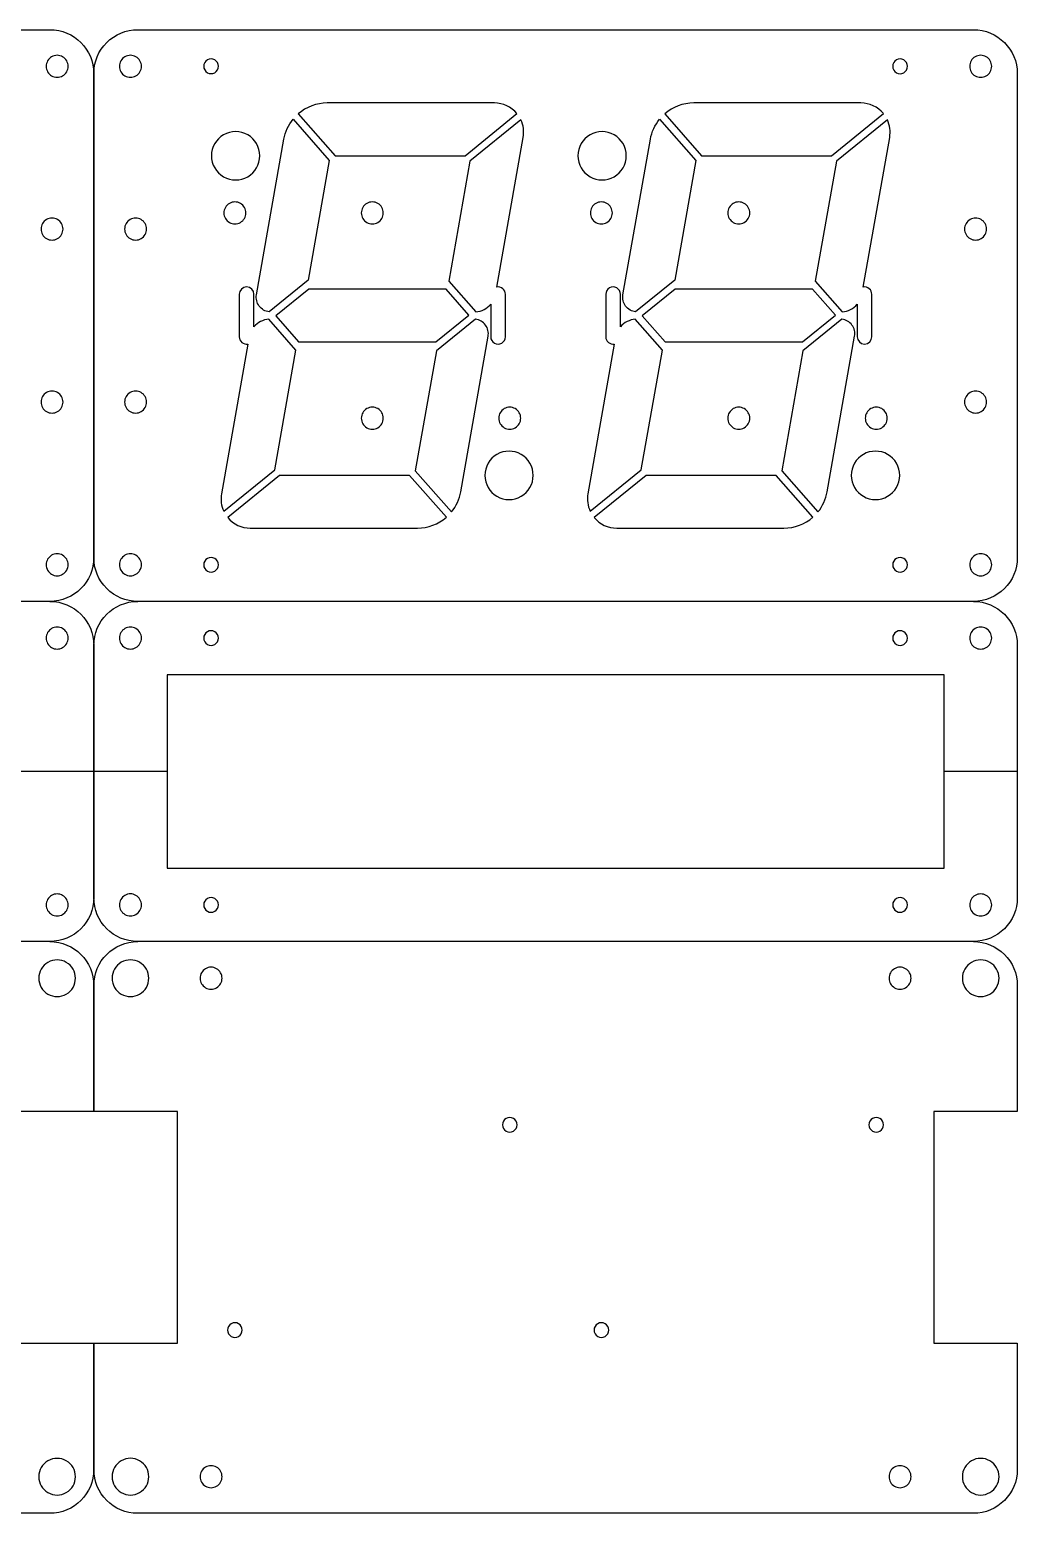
# Model space of a CAD drawing. Extents: x 0 to 528, y 0 to 405.
# Drawn here: x 167.4 to 302.1, y 0.1 to 202.5 of the extents above; entities that cross this region are included whole.
import ezdxf

# ---------------------------------------------------------------- set-up
doc = ezdxf.new("R2010")
doc.units = 0
doc.layers.add('Capa_1', color=7, linetype='CONTINUOUS')

msp = doc.modelspace()

# ---------------------------------------------------------------- linework, layer by layer
at = {"layer": 'Capa_1', "color": 7}
for points in [[(56.100759, 202.532149), (170.100564, 202.532149)], [(182.100394, 202.532149), (296.100199, 202.532149)], [(176.100403, 130.532273), (176.100403, 196.53215)], [(176.100536, 196.53215), (176.100536, 130.532273)], [(302.100171, 196.53215), (302.100171, 130.532273)], [(230.746776, 192.53216), (207.948428, 192.53216)], [(280.746693, 192.53216), (257.948339, 192.53216)], [(203.297133, 190.322337), (208.234833, 184.701195), (205.353105, 168.358097), (200.027608, 164.03222)], [(203.993811, 191.044463), (209.011601, 185.332172), (226.749406, 185.332172), (233.828365, 191.082405)], [(253.297044, 190.322337), (258.234745, 184.701195), (255.353017, 168.358097), (250.02752, 164.03222)], [(253.993723, 191.044463), (259.011513, 185.332172), (276.749315, 185.332172), (283.828263, 191.082405)], [(234.367582, 190.232062), (227.409852, 184.580307), (224.528124, 168.237209), (228.221881, 164.03222)], [(284.367483, 190.232062), (277.409764, 184.580307), (274.528036, 168.237209), (278.221792, 164.03222)], [(198.299832, 166.364835), (202.039591, 187.574062)], [(231.085572, 167.418537), (234.686, 187.83756)], [(248.299743, 166.364835), (252.039503, 187.574062)], [(281.085492, 167.418537), (284.685909, 187.83756)], [(195.95037, 166.432198), (195.95037, 160.632224)], [(197.950365, 161.991439), (197.950365, 166.432198)], [(232.250306, 160.632224), (232.250306, 166.432198)], [(245.950279, 166.432198), (245.950279, 160.632224)], [(247.950277, 161.991439), (247.950277, 166.432198)], [(282.250212, 160.632224), (282.250212, 166.432198)], [(230.250308, 165.072957), (230.250308, 160.632224)], [(280.25023, 165.072957), (280.25023, 160.632224)], [(193.833091, 136.832334), (200.790821, 142.484115), (203.672549, 158.827187), (199.978792, 163.032203)], [(228.173068, 163.032203), (222.847568, 158.706299), (219.96584, 142.363201), (224.903541, 136.742085)], [(243.833002, 136.832334), (250.790733, 142.484115), (253.672461, 158.827187), (249.978704, 163.032203)], [(278.172977, 163.032203), (272.847479, 158.706299), (269.965751, 142.363201), (274.903452, 136.742085)], [(226.161082, 139.49036), (229.900841, 160.699587)], [(276.160993, 139.49036), (279.900743, 160.699587)], [(197.115101, 159.645886), (193.514676, 139.226836)], [(247.115013, 159.645886), (243.514585, 139.226836)], [(224.206862, 136.019959), (219.189072, 141.73225), (201.45127, 141.73225), (194.372308, 135.982018)], [(274.206774, 136.019959), (269.188984, 141.73225), (251.451182, 141.73225), (244.37222, 135.982018)], [(197.453899, 134.532263), (220.252245, 134.532263)], [(247.453808, 134.532263), (270.252157, 134.532263)], [(170.100564, 124.532274), (56.100759, 124.532274)], [(296.100199, 124.532274), (182.100394, 124.532274)]]:
    msp.add_lwpolyline(points, dxfattribs=at)
for points in [[(172.600555, 197.532141)], [(182.600392, 197.532141)], [(193.100374, 197.532141)], [(287.100201, 197.532141)], [(298.600189, 197.532141)], [(203.993811, 191.044463)], [(253.993723, 191.044463)], [(198.750363, 185.332172)], [(248.750275, 185.332172)], [(196.850367, 177.53219)], [(215.600334, 177.53219)], [(246.850279, 177.53219)], [(265.600245, 177.53219)], [(171.900548, 175.332184)], [(183.300391, 175.332184)], [(297.900182, 175.332184)], [(204.032906, 159.932218), (222.770706, 159.932218), (227.276973, 163.592642), (224.16777, 167.132205), (205.429967, 167.132205), (200.9237, 163.471754)], [(254.032815, 159.932218), (272.770618, 159.932218), (277.276885, 163.592642), (274.167682, 167.132205), (255.429878, 167.132205), (250.923612, 163.471754)], [(230.250308, 165.072957)], [(280.25023, 165.072957)], [(197.950365, 161.991439)], [(247.950277, 161.991439)], [(171.900548, 151.732239)], [(183.300391, 151.732239)], [(297.900182, 151.732239)], [(215.600334, 149.532232)], [(234.350302, 149.532232)], [(265.600245, 149.532232)], [(284.350206, 149.532232)], [(236.050298, 141.73225)], [(286.050204, 141.73225)], [(226.161082, 139.49036)], [(276.160993, 139.49036)], [(224.206862, 136.019959)], [(274.206774, 136.019959)], [(172.600555, 129.532255)], [(182.600392, 129.532255)], [(193.100374, 129.532255)], [(287.100201, 129.532255)], [(298.600189, 129.532255)]]:
    msp.add_lwpolyline(points, close=True, dxfattribs=at)
at = {"layer": 'Capa_1', "color": 1}
for points in [[(172.60059, 119.532638)], [(182.600282, 119.532638)], [(193.100277, 119.532638)], [(287.100221, 119.532638)], [(298.600225, 119.532638)], [(172.60059, 83.132647)], [(182.600282, 83.132647)], [(193.100277, 83.132647)], [(287.100221, 83.132647)], [(298.600225, 83.132647)]]:
    msp.add_lwpolyline(points, close=True, dxfattribs=at)
for points in [[(176.100579, 118.532649), (176.100579, 101.332647), (166.100604, 101.332647), (166.100604, 114.532651), (60.100647, 114.532651), (60.100647, 101.332647), (50.100651, 101.332647), (50.100651, 118.532649)], [(302.100213, 118.532649), (302.100213, 101.332647), (292.100238, 101.332647), (292.100238, 114.532651), (186.100281, 114.532651), (186.100281, 101.332647), (176.100286, 101.332647), (176.100286, 118.532649)], [(176.100286, 84.132666), (176.100286, 101.332667)], [(176.100579, 101.332667), (176.100579, 84.132666)], [(186.100281, 101.332667), (186.100281, 88.132664), (292.100238, 88.132664), (292.100238, 101.332667)], [(302.100213, 101.332667), (302.100213, 84.132666)], [(170.100592, 78.132659), (56.100649, 78.132659)], [(296.100226, 78.132659), (182.100283, 78.132659)]]:
    msp.add_lwpolyline(points, dxfattribs=at)
at = {"layer": 'Capa_1', "color": 5}
for points in [[(173.601118, 73.132206)], [(183.600953, 73.132206)], [(193.600942, 73.132206)], [(287.600774, 73.132206)], [(299.600753, 73.132206)], [(233.850869, 53.132255)], [(283.850781, 53.132255)], [(196.350937, 25.132297)], [(246.350846, 25.132297)], [(173.601118, 5.13232)], [(183.600953, 5.13232)], [(193.600942, 5.13232)], [(287.600774, 5.13232)], [(299.600753, 5.13232)]]:
    msp.add_lwpolyline(points, close=True, dxfattribs=at)
for points in [[(176.101114, 72.132215), (176.101114, 54.932238), (164.701133, 54.932238), (164.701133, 23.332313), (176.101114, 23.332313), (176.101114, 6.132337)], [(176.100981, 6.132337), (176.100981, 23.332313), (187.500957, 23.332313), (187.500957, 54.932238), (176.100981, 54.932238), (176.100981, 72.132215)], [(302.100749, 72.132215), (302.100749, 54.932238), (290.700767, 54.932238), (290.700767, 23.332313), (302.100749, 23.332313), (302.100749, 6.132337)], [(170.101123, 0.132339), (56.101319, 0.132339)], [(296.100758, 0.132339), (182.100953, 0.132339)]]:
    msp.add_lwpolyline(points, dxfattribs=at)
at = {"layer": 'Capa_1', "color": 7}
for points in [[(170.100564, 202.532149), (173.414263, 202.532139), (176.100541, 199.84585), (176.100536, 196.53215)], [(177.857757, 200.77479), (178.982974, 201.900008), (180.509096, 202.532149), (182.100394, 202.532149)], [(296.100199, 202.532149), (299.413898, 202.532139), (302.100176, 199.84585), (302.100171, 196.53215)], [(176.100403, 196.53215), (176.100401, 198.123448), (176.73254, 199.649571), (177.857757, 200.77479)], [(170.350555, 198.831179), (169.886454, 198.56323), (169.600555, 198.068039), (169.600555, 197.532141)], [(171.850555, 198.831179), (171.386453, 199.099128), (170.814657, 199.099128), (170.350555, 198.831179)], [(172.600555, 197.532141), (172.600555, 198.068039), (172.314656, 198.56323), (171.850555, 198.831179)], [(180.350081, 198.832086), (179.885821, 198.563895), (179.600008, 198.068298), (179.600398, 197.532141)], [(181.850709, 198.832086), (181.386448, 199.100277), (180.814342, 199.100277), (180.350081, 198.832086)], [(182.600392, 197.532141), (182.600782, 198.068298), (182.31497, 198.563895), (181.850709, 198.832086)], [(191.600013, 198.399215), (191.290428, 198.220302), (191.099928, 197.889706), (191.100378, 197.532141)], [(192.600739, 198.399215), (192.291154, 198.578128), (191.909599, 198.578128), (191.600013, 198.399215)], [(193.100374, 197.532141), (193.100824, 197.889706), (192.910324, 198.220302), (192.600739, 198.399215)], [(285.5991, 198.401372), (285.289135, 198.221883), (285.09884, 197.89032), (285.100219, 197.532141)], [(286.60132, 198.401372), (286.291355, 198.580861), (285.909065, 198.580861), (285.5991, 198.401372)], [(287.100201, 197.532141), (287.10158, 197.89032), (286.911285, 198.221883), (286.60132, 198.401372)], [(296.35019, 198.831179), (295.886088, 198.56323), (295.60019, 198.068039), (295.60019, 197.532141)], [(297.850189, 198.831179), (297.386088, 199.099128), (296.814291, 199.099128), (296.35019, 198.831179)], [(298.600189, 197.532141), (298.600189, 198.068039), (298.314291, 198.56323), (297.850189, 198.831179)], [(169.600555, 197.532141), (169.600555, 196.996243), (169.886454, 196.501052), (170.350555, 196.233103)], [(171.850555, 196.233103), (172.314656, 196.501052), (172.600555, 196.996243), (172.600555, 197.532141)], [(179.600398, 197.532141), (179.600008, 196.995984), (179.885821, 196.500387), (180.350081, 196.232196)], [(181.850709, 196.232196), (182.31497, 196.500387), (182.600782, 196.995984), (182.600392, 197.532141)], [(191.100378, 197.532141), (191.099928, 197.174576), (191.290428, 196.84398), (191.600013, 196.665067)], [(191.600013, 196.665067), (191.909599, 196.486155), (192.291154, 196.486155), (192.600739, 196.665067)], [(192.600739, 196.665067), (192.910324, 196.84398), (193.100824, 197.174576), (193.100374, 197.532141)], [(285.100219, 197.532141), (285.09884, 197.173962), (285.289135, 196.842399), (285.5991, 196.66291)], [(285.5991, 196.66291), (285.909065, 196.483421), (286.291355, 196.483421), (286.60132, 196.66291)], [(286.60132, 196.66291), (286.911285, 196.842399), (287.10158, 197.173962), (287.100201, 197.532141)], [(295.60019, 197.532141), (295.60019, 196.996243), (295.886088, 196.501052), (296.35019, 196.233103)], [(297.850189, 196.233103), (298.314291, 196.501052), (298.600189, 196.996243), (298.600189, 197.532141)], [(170.350555, 196.233103), (170.814657, 195.965154), (171.386453, 195.965154), (171.850555, 196.233103)], [(180.350081, 196.232196), (180.814342, 195.964005), (181.386448, 195.964005), (181.850709, 196.232196)], [(296.35019, 196.233103), (296.814291, 195.965154), (297.386088, 195.965154), (297.850189, 196.233103)], [(207.948428, 192.53216), (206.493444, 192.532157), (205.088032, 192.003452), (203.993811, 191.044463)], [(233.828365, 191.082405), (233.068464, 192.000636), (231.938665, 192.532158), (230.746776, 192.53216)], [(257.948339, 192.53216), (256.493356, 192.532157), (255.087943, 192.003452), (253.993723, 191.044463)], [(283.828263, 191.082405), (283.068366, 192.000631), (281.938575, 192.532152), (280.746693, 192.53216)], [(202.039591, 187.574062), (202.217397, 188.582451), (202.650312, 189.528558), (203.297133, 190.322337)], [(252.039503, 187.574062), (252.217309, 188.582451), (252.650224, 189.528558), (253.297044, 190.322337)], [(197.100748, 188.191152), (196.079532, 188.780933), (194.821207, 188.780933), (193.799991, 188.191152)], [(234.686, 187.83756), (234.829161, 188.649469), (234.717949, 189.485782), (234.367582, 190.232062)], [(247.10066, 188.191152), (246.079444, 188.780933), (244.821118, 188.780933), (243.799903, 188.191152)], [(284.685909, 187.83756), (284.829067, 188.64947), (284.717853, 189.485782), (284.367483, 190.232062)], [(193.799991, 188.191152), (192.778775, 187.601371), (192.149903, 186.511461), (192.150376, 185.332172)], [(198.750363, 185.332172), (198.750836, 186.511461), (198.121964, 187.601371), (197.100748, 188.191152)], [(243.799903, 188.191152), (242.778687, 187.601371), (242.149815, 186.511461), (242.150287, 185.332172)], [(248.750275, 185.332172), (248.750747, 186.511461), (248.121875, 187.601371), (247.10066, 188.191152)], [(192.150376, 185.332172), (192.149903, 184.152883), (192.778775, 183.062973), (193.799991, 182.473192)], [(197.100748, 182.473192), (198.121964, 183.062973), (198.750836, 184.152883), (198.750363, 185.332172)], [(242.150287, 185.332172), (242.149815, 184.152883), (242.778687, 183.062973), (243.799903, 182.473192)], [(247.10066, 182.473192), (248.121875, 183.062973), (248.750747, 184.152883), (248.750275, 185.332172)], [(193.799991, 182.473192), (194.821207, 181.883412), (196.079532, 181.883412), (197.100748, 182.473192)], [(243.799903, 182.473192), (244.821118, 181.883412), (246.079444, 181.883412), (247.10066, 182.473192)], [(194.600115, 178.831968), (194.135883, 178.563822), (193.850055, 178.0683), (193.850373, 177.53219)], [(196.100626, 178.831968), (195.636395, 179.100115), (195.064346, 179.100115), (194.600115, 178.831968)], [(196.850367, 177.53219), (196.850686, 178.0683), (196.564858, 178.563822), (196.100626, 178.831968)], [(213.350023, 178.832135), (212.885762, 178.563944), (212.59995, 178.068347), (212.60034, 177.53219)], [(214.85065, 178.832135), (214.386389, 179.100327), (213.814284, 179.100327), (213.350023, 178.832135)], [(215.600334, 177.53219), (215.600724, 178.068347), (215.314911, 178.563944), (214.85065, 178.832135)], [(244.600026, 178.831968), (244.135795, 178.563822), (243.849967, 178.0683), (243.850285, 177.53219)], [(246.100538, 178.831968), (245.636306, 179.100115), (245.064258, 179.100115), (244.600026, 178.831968)], [(246.850279, 177.53219), (246.850597, 178.0683), (246.564769, 178.563822), (246.100538, 178.831968)], [(263.349935, 178.832135), (262.885674, 178.563944), (262.599861, 178.068347), (262.600251, 177.53219)], [(264.850562, 178.832135), (264.386301, 179.100327), (263.814195, 179.100327), (263.349935, 178.832135)], [(265.600245, 177.53219), (265.600635, 178.068347), (265.314823, 178.563944), (264.850562, 178.832135)], [(169.650548, 176.631221), (169.186447, 176.363272), (168.900548, 175.868082), (168.900548, 175.332184)], [(171.150548, 176.631221), (170.686446, 176.899171), (170.11465, 176.899171), (169.650548, 176.631221)], [(171.900548, 175.332184), (171.900548, 175.868082), (171.614649, 176.363272), (171.150548, 176.631221)], [(181.05008, 176.632129), (180.58582, 176.363938), (180.300007, 175.868341), (180.300397, 175.332184)], [(182.550708, 176.632129), (182.086447, 176.90032), (181.514341, 176.90032), (181.05008, 176.632129)], [(183.300391, 175.332184), (183.300781, 175.868341), (183.014969, 176.363938), (182.550708, 176.632129)], [(193.850373, 177.53219), (193.850055, 176.996081), (194.135883, 176.500559), (194.600115, 176.232412)], [(194.600115, 176.232412), (195.064346, 175.964265), (195.636395, 175.964265), (196.100626, 176.232412)], [(196.100626, 176.232412), (196.564858, 176.500559), (196.850686, 176.996081), (196.850367, 177.53219)], [(212.60034, 177.53219), (212.59995, 176.996033), (212.885762, 176.500436), (213.350023, 176.232245)], [(213.350023, 176.232245), (213.814284, 175.964054), (214.386389, 175.964054), (214.85065, 176.232245)], [(214.85065, 176.232245), (215.314911, 176.500436), (215.600724, 176.996033), (215.600334, 177.53219)], [(243.850285, 177.53219), (243.849967, 176.996081), (244.135795, 176.500559), (244.600026, 176.232412)], [(244.600026, 176.232412), (245.064258, 175.964265), (245.636306, 175.964265), (246.100538, 176.232412)], [(246.100538, 176.232412), (246.564769, 176.500559), (246.850597, 176.996081), (246.850279, 177.53219)], [(262.600251, 177.53219), (262.599861, 176.996033), (262.885674, 176.500436), (263.349935, 176.232245)], [(263.349935, 176.232245), (263.814195, 175.964054), (264.386301, 175.964054), (264.850562, 176.232245)], [(264.850562, 176.232245), (265.314823, 176.500436), (265.600635, 176.996033), (265.600245, 177.53219)], [(295.650183, 176.631221), (295.186081, 176.363272), (294.900183, 175.868082), (294.900183, 175.332184)], [(297.150183, 176.631221), (296.686081, 176.899171), (296.114284, 176.899171), (295.650183, 176.631221)], [(297.900182, 175.332184), (297.900182, 175.868082), (297.614284, 176.363272), (297.150183, 176.631221)], [(168.900548, 175.332184), (168.900548, 174.796285), (169.186447, 174.301095), (169.650548, 174.033146)], [(171.150548, 174.033146), (171.61465, 174.301095), (171.900548, 174.796285), (171.900548, 175.332184)], [(180.300397, 175.332184), (180.300007, 174.796026), (180.58582, 174.30043), (181.05008, 174.032239)], [(182.550708, 174.032239), (183.014969, 174.30043), (183.300781, 174.796026), (183.300391, 175.332184)], [(294.900183, 175.332184), (294.900183, 174.796285), (295.186081, 174.301095), (295.650183, 174.033146)], [(297.150183, 174.033146), (297.614284, 174.301095), (297.900182, 174.796285), (297.900182, 175.332184)], [(169.650548, 174.033146), (170.11465, 173.765197), (170.686446, 173.765197), (171.150548, 174.033146)], [(181.05008, 174.032239), (181.514341, 173.764047), (182.086447, 173.764047), (182.550708, 174.032239)], [(295.650183, 174.033146), (296.114284, 173.765197), (296.686081, 173.765197), (297.150183, 174.033146)], [(196.950368, 167.430937), (196.398576, 167.430937), (195.951065, 166.98399), (195.95037, 166.432198)], [(197.950365, 166.432198), (197.94967, 166.98399), (197.50216, 167.430937), (196.950368, 167.430937)], [(198.662304, 164.827127), (198.335575, 165.268234), (198.204511, 165.824242), (198.299832, 166.364835)], [(231.896552, 167.195329), (231.672183, 167.385333), (231.375567, 167.466971), (231.085572, 167.418537)], [(232.250306, 166.432198), (232.250306, 166.72621), (232.120921, 167.005325), (231.896552, 167.195329)], [(246.450279, 167.298223), (246.140878, 167.11959), (245.950279, 166.789463), (245.950279, 166.432198)], [(247.450277, 167.298223), (247.140877, 167.476855), (246.759679, 167.476855), (246.450279, 167.298223)], [(247.950277, 166.432198), (247.950277, 166.789463), (247.759678, 167.11959), (247.450277, 167.298223)], [(248.662215, 164.827127), (248.335486, 165.268234), (248.204423, 165.824242), (248.299743, 166.364835)], [(281.896462, 167.195323), (281.672096, 167.385326), (281.375485, 167.466967), (281.085492, 167.418537)], [(282.250212, 166.432198), (282.250212, 166.726207), (282.120828, 167.005319), (281.896462, 167.195323)], [(200.027608, 164.03222), (199.482703, 164.098596), (198.989033, 164.386021), (198.662304, 164.827127)], [(228.221881, 164.03222), (229.008632, 164.09869), (229.737463, 164.472635), (230.250308, 165.072957)], [(250.02752, 164.03222), (249.482615, 164.098596), (248.988944, 164.386021), (248.662215, 164.827127)], [(278.221792, 164.03222), (279.008548, 164.098687), (279.737383, 164.472632), (280.25023, 165.072957)], [(199.978792, 163.032203), (199.192037, 162.965726), (198.463206, 162.591771), (197.950365, 161.991439)], [(229.53837, 162.237295), (229.211642, 162.678401), (228.717972, 162.965826), (228.173068, 163.032203)], [(229.900841, 160.699587), (229.996162, 161.24018), (229.865099, 161.796188), (229.53837, 162.237295)], [(249.978704, 163.032203), (249.191949, 162.965726), (248.463117, 162.591771), (247.950277, 161.991439)], [(279.538274, 162.237292), (279.211547, 162.678398), (278.717879, 162.965824), (278.172977, 163.032203)], [(279.900743, 160.699587), (279.996063, 161.240179), (279.865001, 161.796186), (279.538274, 162.237292)], [(195.95037, 160.632224), (195.95037, 160.338213), (196.079755, 160.059099), (196.304123, 159.869095)], [(230.250308, 160.632224), (230.250308, 160.274959), (230.440907, 159.944833), (230.750307, 159.7662)], [(231.750306, 159.7662), (232.059707, 159.944833), (232.250306, 160.274959), (232.250306, 160.632224)], [(245.950279, 160.632224), (245.950279, 160.338212), (246.079664, 160.059098), (246.304033, 159.869094)], [(280.25023, 160.632224), (280.25235, 160.081447), (280.69944, 159.636075), (281.250221, 159.636075)], [(281.250221, 159.636075), (281.801002, 159.636075), (282.248092, 160.081447), (282.250212, 160.632224)], [(196.304123, 159.869095), (196.528492, 159.679091), (196.825106, 159.597453), (197.115101, 159.645886)], [(230.750307, 159.7662), (231.059708, 159.587567), (231.440905, 159.587567), (231.750306, 159.7662)], [(246.304033, 159.869094), (246.528402, 159.67909), (246.825018, 159.597452), (247.115013, 159.645886)], [(169.650548, 153.031277), (169.186447, 152.763328), (168.900548, 152.268137), (168.900548, 151.732239)], [(171.150548, 153.031277), (170.686446, 153.299226), (170.11465, 153.299226), (169.650548, 153.031277)], [(171.900548, 151.732239), (171.900548, 152.268137), (171.614649, 152.763328), (171.150548, 153.031277)], [(181.05008, 153.032184), (180.58582, 152.763993), (180.300007, 152.268396), (180.300397, 151.732239)], [(182.550708, 153.032184), (182.086447, 153.300375), (181.514341, 153.300375), (181.05008, 153.032184)], [(183.300391, 151.732239), (183.300781, 152.268396), (183.014969, 152.763993), (182.550708, 153.032184)], [(295.650183, 153.031277), (295.186081, 152.763328), (294.900183, 152.268137), (294.900183, 151.732239)], [(297.150183, 153.031277), (296.686081, 153.299226), (296.114284, 153.299226), (295.650183, 153.031277)], [(297.900182, 151.732239), (297.900182, 152.268137), (297.614284, 152.763328), (297.150183, 153.031277)], [(168.900548, 151.732239), (168.900548, 151.196341), (169.186447, 150.70115), (169.650548, 150.433201)], [(169.650548, 150.433201), (170.11465, 150.165252), (170.686446, 150.165252), (171.150548, 150.433201)], [(171.150548, 150.433201), (171.61465, 150.70115), (171.900548, 151.196341), (171.900548, 151.732239)], [(180.300397, 151.732239), (180.300007, 151.196082), (180.58582, 150.700485), (181.05008, 150.432294)], [(181.05008, 150.432294), (181.514341, 150.164103), (182.086447, 150.164103), (182.550708, 150.432294)], [(182.550708, 150.432294), (183.014969, 150.700485), (183.300781, 151.196082), (183.300391, 151.732239)], [(213.350023, 150.832178), (212.885762, 150.563986), (212.59995, 150.06839), (212.60034, 149.532232)], [(214.85065, 150.832178), (214.386389, 151.100369), (213.814284, 151.100369), (213.350023, 150.832178)], [(215.600334, 149.532232), (215.600724, 150.06839), (215.314911, 150.563986), (214.85065, 150.832178)], [(232.100305, 150.831269), (231.636204, 150.56332), (231.350306, 150.06813), (231.350306, 149.532232)], [(233.600303, 150.831269), (233.136202, 151.099218), (232.564406, 151.099218), (232.100305, 150.831269)], [(234.350302, 149.532232), (234.350302, 150.06813), (234.064404, 150.56332), (233.600303, 150.831269)], [(263.349935, 150.832178), (262.885674, 150.563986), (262.599861, 150.06839), (262.600251, 149.532232)], [(264.850562, 150.832178), (264.386301, 151.100369), (263.814195, 151.100369), (263.349935, 150.832178)], [(265.600245, 149.532232), (265.600635, 150.06839), (265.314823, 150.563986), (264.850562, 150.832178)], [(282.100207, 150.83127), (281.636105, 150.563321), (281.350207, 150.068131), (281.350207, 149.532232)], [(283.600206, 150.83127), (283.136105, 151.099219), (282.564308, 151.099219), (282.100207, 150.83127)], [(284.350206, 149.532232), (284.350206, 150.068131), (284.064308, 150.563321), (283.600206, 150.83127)], [(294.900183, 151.732239), (294.900183, 151.196341), (295.186081, 150.70115), (295.650183, 150.433201)], [(295.650183, 150.433201), (296.114284, 150.165252), (296.686081, 150.165252), (297.150183, 150.433201)], [(297.150183, 150.433201), (297.614284, 150.70115), (297.900182, 151.196341), (297.900182, 151.732239)], [(212.60034, 149.532232), (212.59995, 148.996075), (212.885762, 148.500479), (213.350023, 148.232287)], [(213.350023, 148.232287), (213.814284, 147.964096), (214.386389, 147.964096), (214.85065, 148.232287)], [(214.85065, 148.232287), (215.314911, 148.500479), (215.600724, 148.996075), (215.600334, 149.532232)], [(231.350306, 149.532232), (231.350306, 148.996335), (231.636204, 148.501145), (232.100305, 148.233196)], [(232.100305, 148.233196), (232.564406, 147.965247), (233.136202, 147.965247), (233.600303, 148.233196)], [(233.600303, 148.233196), (234.064404, 148.501145), (234.350302, 148.996335), (234.350302, 149.532232)], [(262.600251, 149.532232), (262.599861, 148.996075), (262.885674, 148.500479), (263.349935, 148.232287)], [(263.349935, 148.232287), (263.814195, 147.964096), (264.386301, 147.964096), (264.850562, 148.232287)], [(264.850562, 148.232287), (265.314823, 148.500479), (265.600635, 148.996075), (265.600245, 149.532232)], [(281.350207, 149.532232), (281.350207, 148.996334), (281.636105, 148.501144), (282.100207, 148.233194)], [(282.100207, 148.233194), (282.564308, 147.965245), (283.136105, 147.965245), (283.600206, 148.233194)], [(283.600206, 148.233194), (284.064308, 148.501144), (284.350206, 148.996334), (284.350206, 149.532232)], [(231.099925, 144.59123), (230.07871, 144.001449), (229.449838, 142.911539), (229.45031, 141.73225)], [(234.400682, 144.59123), (233.379467, 145.181011), (232.121141, 145.181011), (231.099925, 144.59123)], [(236.050298, 141.73225), (236.05077, 142.911539), (235.421898, 144.001449), (234.400682, 144.59123)], [(281.100209, 144.590131), (280.079187, 144.000644), (279.450211, 142.911226), (279.450211, 141.73225)], [(284.400206, 144.590131), (283.379183, 145.179619), (282.121232, 145.179619), (281.100209, 144.590131)], [(286.050204, 141.73225), (286.050204, 142.911226), (285.421228, 144.000644), (284.400206, 144.590131)], [(229.45031, 141.73225), (229.449838, 140.552961), (230.07871, 139.463051), (231.099925, 138.87327)], [(234.400682, 138.87327), (235.421898, 139.463051), (236.05077, 140.552961), (236.050298, 141.73225)], [(279.450211, 141.73225), (279.450211, 140.553275), (280.079187, 139.463857), (281.100209, 138.874369)], [(284.400206, 138.874369), (285.421228, 139.463857), (286.050204, 140.553275), (286.050204, 141.73225)], [(193.514676, 139.226836), (193.371514, 138.414927), (193.482725, 137.578615), (193.833091, 136.832334)], [(224.903541, 136.742085), (225.550361, 137.535865), (225.983276, 138.481972), (226.161082, 139.49036)], [(231.099925, 138.87327), (232.121141, 138.283489), (233.379467, 138.283489), (234.400682, 138.87327)], [(243.514585, 139.226836), (243.371424, 138.414927), (243.482636, 137.578615), (243.833002, 136.832334)], [(274.903452, 136.742085), (275.550273, 137.535865), (275.983187, 138.481972), (276.160993, 139.49036)], [(281.100209, 138.874369), (282.121232, 138.284882), (283.379183, 138.284882), (284.400206, 138.874369)], [(194.372308, 135.982018), (195.13221, 135.063786), (196.26201, 134.532264), (197.453899, 134.532263)], [(220.252245, 134.532263), (221.707229, 134.532265), (223.112642, 135.060971), (224.206862, 136.019959)], [(244.37222, 135.982018), (245.132121, 135.063787), (246.26192, 134.532265), (247.453808, 134.532263)], [(270.252157, 134.532263), (271.707141, 134.532265), (273.112553, 135.060971), (274.206774, 136.019959)], [(170.350555, 130.831293), (169.886454, 130.563344), (169.600555, 130.068153), (169.600555, 129.532255)], [(176.100536, 130.532273), (176.100541, 127.218573), (173.414263, 124.532284), (170.100564, 124.532274)], [(171.850555, 130.831293), (171.386453, 131.099242), (170.814657, 131.099242), (170.350555, 130.831293)], [(172.600555, 129.532255), (172.600555, 130.068153), (172.314656, 130.563344), (171.850555, 130.831293)], [(177.857757, 126.289633), (176.73254, 127.414851), (176.100401, 128.940975), (176.100403, 130.532273)], [(180.350081, 130.8322), (179.885821, 130.564009), (179.600008, 130.068412), (179.600398, 129.532255)], [(181.850709, 130.8322), (181.386448, 131.100391), (180.814342, 131.100391), (180.350081, 130.8322)], [(182.600392, 129.532255), (182.600782, 130.068412), (182.31497, 130.564009), (181.850709, 130.8322)], [(191.600013, 130.399329), (191.290428, 130.220416), (191.099928, 129.88982), (191.100378, 129.532255)], [(192.600739, 130.399329), (192.291154, 130.578242), (191.909599, 130.578242), (191.600013, 130.399329)], [(193.100374, 129.532255), (193.100824, 129.88982), (192.910324, 130.220416), (192.600739, 130.399329)], [(285.5991, 130.401486), (285.289135, 130.221997), (285.09884, 129.890434), (285.100219, 129.532255)], [(286.60132, 130.401486), (286.291355, 130.580975), (285.909065, 130.580975), (285.5991, 130.401486)], [(287.100201, 129.532255), (287.10158, 129.890434), (286.911285, 130.221997), (286.60132, 130.401486)], [(296.35019, 130.831293), (295.886088, 130.563344), (295.60019, 130.068153), (295.60019, 129.532255)], [(302.100171, 130.532273), (302.100176, 127.218573), (299.413898, 124.532284), (296.100199, 124.532274)], [(297.850189, 130.831293), (297.386088, 131.099242), (296.814291, 131.099242), (296.35019, 130.831293)], [(298.600189, 129.532255), (298.600189, 130.068153), (298.314291, 130.563344), (297.850189, 130.831293)], [(169.600555, 129.532255), (169.600555, 128.996357), (169.886454, 128.501166), (170.350555, 128.233217)], [(170.350555, 128.233217), (170.814657, 127.965268), (171.386453, 127.965268), (171.850555, 128.233217)], [(171.850555, 128.233217), (172.314656, 128.501166), (172.600555, 128.996357), (172.600555, 129.532255)], [(179.600398, 129.532255), (179.600008, 128.996098), (179.885821, 128.500501), (180.350081, 128.23231)], [(180.350081, 128.23231), (180.814342, 127.964119), (181.386448, 127.964119), (181.850709, 128.23231)], [(181.850709, 128.23231), (182.31497, 128.500501), (182.600782, 128.996098), (182.600392, 129.532255)], [(191.100378, 129.532255), (191.099928, 129.17469), (191.290428, 128.844094), (191.600013, 128.665181)], [(191.600013, 128.665181), (191.909599, 128.486269), (192.291154, 128.486269), (192.600739, 128.665181)], [(192.600739, 128.665181), (192.910324, 128.844094), (193.100824, 129.17469), (193.100374, 129.532255)], [(285.100219, 129.532255), (285.09884, 129.174076), (285.289135, 128.842513), (285.5991, 128.663024)], [(285.5991, 128.663024), (285.909065, 128.483535), (286.291355, 128.483535), (286.60132, 128.663024)], [(286.60132, 128.663024), (286.911285, 128.842513), (287.10158, 129.174076), (287.100201, 129.532255)], [(295.60019, 129.532255), (295.60019, 128.996357), (295.886088, 128.501166), (296.35019, 128.233217)], [(296.35019, 128.233217), (296.814291, 127.965268), (297.386088, 127.965268), (297.850189, 128.233217)], [(297.850189, 128.233217), (298.314291, 128.501166), (298.600189, 128.996357), (298.600189, 129.532255)], [(182.100394, 124.532274), (180.509096, 124.532274), (178.982974, 125.164415), (177.857757, 126.289633)]]:
    msp.add_open_spline(points, degree=3, dxfattribs=at)
at = {"layer": 'Capa_1', "color": 1}
for points in [[(170.100592, 124.532645), (173.41429, 124.532635), (176.100579, 121.846347), (176.100579, 118.532649)], [(176.100286, 118.532649), (176.100286, 121.846357), (178.786576, 124.532645), (182.100283, 124.532645)], [(296.100226, 124.532645), (299.413925, 124.532635), (302.100213, 121.846347), (302.100213, 118.532649)], [(170.350584, 120.83168), (169.886481, 120.56373), (169.600582, 120.068538), (169.600582, 119.532638)], [(169.600582, 119.532638), (169.600582, 118.996738), (169.886481, 118.501546), (170.350584, 118.233596)], [(171.850588, 120.83168), (171.386485, 121.09963), (170.814687, 121.09963), (170.350584, 120.83168)], [(172.60059, 119.532638), (172.60059, 120.068538), (172.314691, 120.56373), (171.850588, 120.83168)], [(171.850588, 118.233596), (172.314691, 118.501546), (172.60059, 118.996738), (172.60059, 119.532638)], [(180.34993, 120.832696), (179.885649, 120.564475), (179.599847, 120.068828), (179.600285, 119.532638)], [(179.600285, 119.532638), (179.599847, 118.996448), (179.885649, 118.500801), (180.34993, 118.23258)], [(181.850637, 120.832696), (181.386356, 121.100917), (180.814211, 121.100917), (180.34993, 120.832696)], [(182.600282, 119.532638), (182.60072, 120.068828), (182.314918, 120.564475), (181.850637, 120.832696)], [(181.850637, 118.23258), (182.314918, 118.500801), (182.60072, 118.996448), (182.600282, 119.532638)], [(191.599962, 120.399576), (191.2904, 120.2207), (191.099887, 119.890164), (191.100279, 119.532638)], [(191.100279, 119.532638), (191.099887, 119.175112), (191.2904, 118.844576), (191.599962, 118.6657)], [(192.600594, 120.399576), (192.291032, 120.578452), (191.909523, 120.578452), (191.599962, 120.399576)], [(193.100277, 119.532638), (193.100668, 119.890164), (192.910155, 120.2207), (192.600594, 120.399576)], [(192.600594, 118.6657), (192.910155, 118.844576), (193.100668, 119.175112), (193.100277, 119.532638)], [(285.599305, 120.401324), (285.289436, 120.221981), (285.099089, 119.890662), (285.100232, 119.532638)], [(285.100232, 119.532638), (285.099089, 119.174614), (285.289436, 118.843295), (285.599305, 118.663952)], [(286.601148, 120.401324), (286.291279, 120.580667), (285.909174, 120.580667), (285.599305, 120.401324)], [(287.100221, 119.532638), (287.101365, 119.890662), (286.911017, 120.221981), (286.601148, 120.401324)], [(286.601148, 118.663952), (286.911017, 118.843295), (287.101365, 119.174614), (287.100221, 119.532638)], [(296.350219, 120.83168), (295.886116, 120.56373), (295.600217, 120.068538), (295.600217, 119.532638)], [(295.600217, 119.532638), (295.600217, 118.996738), (295.886116, 118.501546), (296.350219, 118.233596)], [(297.850223, 120.83168), (297.38612, 121.09963), (296.814322, 121.09963), (296.350219, 120.83168)], [(298.600225, 119.532638), (298.600225, 120.068538), (298.314326, 120.56373), (297.850223, 120.83168)], [(297.850223, 118.233596), (298.314326, 118.501546), (298.600225, 118.996738), (298.600225, 119.532638)], [(170.350584, 118.233596), (170.814687, 117.965646), (171.386485, 117.965646), (171.850588, 118.233596)], [(180.34993, 118.23258), (180.814211, 117.964359), (181.386356, 117.964359), (181.850637, 118.23258)], [(191.599962, 118.6657), (191.909523, 118.486824), (192.291032, 118.486824), (192.600594, 118.6657)], [(285.599305, 118.663952), (285.909174, 118.484609), (286.291279, 118.484609), (286.601148, 118.663952)], [(296.350219, 118.233596), (296.814322, 117.965646), (297.38612, 117.965646), (297.850223, 118.233596)], [(170.350584, 84.431689), (169.886481, 84.163739), (169.600582, 83.668547), (169.600582, 83.132647)], [(169.600582, 83.132647), (169.600582, 82.596747), (169.886481, 82.101555), (170.350584, 81.833605)], [(176.100579, 84.132666), (176.100589, 80.818958), (173.4143, 78.132669), (170.100592, 78.132659)], [(171.850588, 84.431689), (171.386485, 84.699639), (170.814687, 84.699639), (170.350584, 84.431689)], [(172.60059, 83.132647), (172.60059, 83.668547), (172.314691, 84.163739), (171.850588, 84.431689)], [(171.850588, 81.833605), (172.314691, 82.101555), (172.60059, 82.596747), (172.60059, 83.132647)], [(182.100283, 78.132659), (178.786572, 78.132659), (176.10028, 80.818958), (176.100286, 84.132666)], [(180.34993, 84.432705), (179.885649, 84.164484), (179.599847, 83.668837), (179.600285, 83.132647)], [(179.600285, 83.132647), (179.599847, 82.596457), (179.885649, 82.10081), (180.34993, 81.832589)], [(181.850637, 84.432705), (181.386356, 84.700926), (180.814211, 84.700926), (180.34993, 84.432705)], [(182.600282, 83.132647), (182.60072, 83.668837), (182.314918, 84.164484), (181.850637, 84.432705)], [(181.850637, 81.832589), (182.314918, 82.10081), (182.60072, 82.596457), (182.600282, 83.132647)], [(191.599962, 83.999585), (191.2904, 83.820709), (191.099887, 83.490173), (191.100279, 83.132647)], [(191.100279, 83.132647), (191.099887, 82.775121), (191.2904, 82.444585), (191.599962, 82.265709)], [(192.600594, 83.999585), (192.291032, 84.178461), (191.909523, 84.178461), (191.599962, 83.999585)], [(193.100277, 83.132647), (193.100668, 83.490173), (192.910155, 83.820709), (192.600594, 83.999585)], [(192.600594, 82.265709), (192.910155, 82.444585), (193.100668, 82.775121), (193.100277, 83.132647)], [(285.599305, 84.001333), (285.289436, 83.82199), (285.099089, 83.490671), (285.100232, 83.132647)], [(285.100232, 83.132647), (285.099089, 82.774623), (285.289436, 82.443304), (285.599305, 82.263961)], [(286.601148, 84.001333), (286.291279, 84.180676), (285.909174, 84.180676), (285.599305, 84.001333)], [(287.100221, 83.132647), (287.101365, 83.490671), (286.911017, 83.82199), (286.601148, 84.001333)], [(286.601148, 82.263961), (286.911017, 82.443304), (287.101365, 82.774623), (287.100221, 83.132647)], [(296.350219, 84.431689), (295.886116, 84.163739), (295.600217, 83.668547), (295.600217, 83.132647)], [(295.600217, 83.132647), (295.600217, 82.596747), (295.886116, 82.101555), (296.350219, 81.833605)], [(302.100213, 84.132666), (302.100223, 80.818958), (299.413935, 78.132669), (296.100226, 78.132659)], [(297.850223, 84.431689), (297.38612, 84.699639), (296.814322, 84.699639), (296.350219, 84.431689)], [(298.600225, 83.132647), (298.600225, 83.668547), (298.314326, 84.163739), (297.850223, 84.431689)], [(297.850223, 81.833605), (298.314326, 82.101555), (298.600225, 82.596747), (298.600225, 83.132647)], [(170.350584, 81.833605), (170.814687, 81.565655), (171.386485, 81.565655), (171.850588, 81.833605)], [(180.34993, 81.832589), (180.814211, 81.564368), (181.386356, 81.564368), (181.850637, 81.832589)], [(191.599962, 82.265709), (191.909523, 82.086833), (192.291032, 82.086833), (192.600594, 82.265709)], [(285.599305, 82.263961), (285.909174, 82.084618), (286.291279, 82.084618), (286.601148, 82.263961)], [(296.350219, 81.833605), (296.814322, 81.565655), (297.38612, 81.565655), (297.850223, 81.833605)]]:
    msp.add_open_spline(points, degree=3, dxfattribs=at)
at = {"layer": 'Capa_1', "color": 5}
for points in [[(170.101123, 78.132213), (173.414831, 78.132213), (176.101119, 75.44593), (176.101114, 72.132215)], [(176.100981, 72.132215), (176.100981, 75.445903), (178.787265, 78.132213), (182.100953, 78.132213)], [(296.100758, 78.132213), (299.414465, 78.132213), (302.100754, 75.44593), (302.100749, 72.132215)], [(169.851124, 75.297265), (169.077623, 74.850684), (168.601126, 74.025368), (168.601126, 73.132206)], [(172.35112, 75.297265), (171.577619, 75.743847), (170.624626, 75.743847), (169.851124, 75.297265)], [(173.601118, 73.132206), (173.601118, 74.025368), (173.124622, 74.850684), (172.35112, 75.297265)], [(179.849518, 75.301443), (179.075281, 74.853747), (178.599178, 74.02656), (178.600972, 73.132206)], [(182.352407, 75.301443), (181.578171, 75.749139), (180.623754, 75.749139), (179.849518, 75.301443)], [(183.600953, 73.132206), (183.602747, 74.02656), (183.126644, 74.853747), (182.352407, 75.301443)], [(295.850759, 75.297265), (295.077258, 74.850684), (294.600761, 74.025368), (294.600761, 73.132206)], [(298.350755, 75.297265), (297.577254, 75.743847), (296.62426, 75.743847), (295.850759, 75.297265)], [(299.600753, 73.132206), (299.600753, 74.025368), (299.124256, 74.850684), (298.350755, 75.297265)], [(168.601126, 73.132206), (168.601126, 72.239043), (169.077623, 71.413727), (169.851124, 70.967146)], [(172.35112, 70.967146), (173.124622, 71.413727), (173.601118, 72.239043), (173.601118, 73.132206)], [(178.600972, 73.132206), (178.599178, 72.237851), (179.075281, 71.410664), (179.849518, 70.962968)], [(182.352407, 70.962968), (183.126644, 71.410664), (183.602747, 72.237851), (183.600953, 73.132206)], [(191.350942, 74.431243), (190.886841, 74.163294), (190.600942, 73.668104), (190.600942, 73.132206)], [(190.600942, 73.132206), (190.600942, 72.596307), (190.886841, 72.101117), (191.350942, 71.833168)], [(192.850942, 74.431243), (192.38684, 74.699192), (191.815044, 74.699192), (191.350942, 74.431243)], [(193.600942, 73.132206), (193.600942, 73.668104), (193.315043, 74.163294), (192.850942, 74.431243)], [(192.850942, 71.833168), (193.315043, 72.101117), (193.600942, 72.596307), (193.600942, 73.132206)], [(285.350777, 74.431242), (284.886676, 74.163293), (284.600778, 73.668103), (284.600778, 73.132206)], [(284.600778, 73.132206), (284.600778, 72.596308), (284.886676, 72.101118), (285.350777, 71.833169)], [(286.850775, 74.431242), (286.386674, 74.699191), (285.814878, 74.699191), (285.350777, 74.431242)], [(287.600774, 73.132206), (287.600774, 73.668103), (287.314876, 74.163293), (286.850775, 74.431242)], [(286.850775, 71.833169), (287.314876, 72.101118), (287.600774, 72.596308), (287.600774, 73.132206)], [(294.600761, 73.132206), (294.600761, 72.239043), (295.077258, 71.413727), (295.850759, 70.967146)], [(298.350755, 70.967146), (299.124256, 71.413727), (299.600753, 72.239043), (299.600753, 73.132206)], [(169.851124, 70.967146), (170.624626, 70.520564), (171.577619, 70.520564), (172.35112, 70.967146)], [(179.849518, 70.962968), (180.623754, 70.515272), (181.578171, 70.515272), (182.352407, 70.962968)], [(191.350942, 71.833168), (191.815044, 71.565219), (192.38684, 71.565219), (192.850942, 71.833168)], [(285.350777, 71.833169), (285.814878, 71.56522), (286.386674, 71.56522), (286.850775, 71.833169)], [(295.850759, 70.967146), (296.62426, 70.520564), (297.577254, 70.520564), (298.350755, 70.967146)], [(232.350871, 53.998279), (232.04147, 53.819647), (231.850871, 53.48952), (231.850871, 53.132255)], [(231.850871, 53.132255), (231.850871, 52.774989), (232.04147, 52.444863), (232.350871, 52.26623)], [(233.35087, 53.998279), (233.041469, 54.176912), (232.660271, 54.176912), (232.350871, 53.998279)], [(233.850869, 53.132255), (233.850869, 53.48952), (233.66027, 53.819647), (233.35087, 53.998279)], [(233.35087, 52.26623), (233.66027, 52.444863), (233.850869, 52.774989), (233.850869, 53.132255)], [(282.350782, 53.998279), (282.041382, 53.819647), (281.850783, 53.48952), (281.850783, 53.132255)], [(281.850783, 53.132255), (281.850783, 52.774989), (282.041382, 52.444863), (282.350782, 52.26623)], [(283.350781, 53.998279), (283.04138, 54.176912), (282.660183, 54.176912), (282.350782, 53.998279)], [(283.850781, 53.132255), (283.850781, 53.48952), (283.660182, 53.819647), (283.350781, 53.998279)], [(283.350781, 52.26623), (283.660182, 52.444863), (283.850781, 52.774989), (283.850781, 53.132255)], [(232.350871, 52.26623), (232.660271, 52.087598), (233.041469, 52.087598), (233.35087, 52.26623)], [(282.350782, 52.26623), (282.660183, 52.087598), (283.04138, 52.087598), (283.350781, 52.26623)], [(194.85093, 25.998326), (194.541528, 25.819692), (194.350928, 25.489564), (194.350928, 25.132297)], [(194.350928, 25.132297), (194.350928, 24.77503), (194.541528, 24.444902), (194.85093, 24.266268)], [(195.850934, 25.998326), (195.541532, 26.17696), (195.160333, 26.17696), (194.85093, 25.998326)], [(196.350937, 25.132297), (196.350937, 25.489564), (196.160337, 25.819692), (195.850934, 25.998326)], [(195.850934, 24.266268), (196.160337, 24.444902), (196.350937, 24.77503), (196.350937, 25.132297)], [(244.850485, 25.999371), (244.5409, 25.820458), (244.3504, 25.489862), (244.35085, 25.132297)], [(244.35085, 25.132297), (244.3504, 24.774732), (244.5409, 24.444136), (244.850485, 24.265223)], [(245.851211, 25.999371), (245.541625, 26.178283), (245.160071, 26.178283), (244.850485, 25.999371)], [(246.350846, 25.132297), (246.351296, 25.489862), (246.160796, 25.820458), (245.851211, 25.999371)], [(245.851211, 24.265223), (246.160796, 24.444136), (246.351296, 24.774732), (246.350846, 25.132297)], [(194.85093, 24.266268), (195.160333, 24.087634), (195.541532, 24.087634), (195.850934, 24.266268)], [(244.850485, 24.265223), (245.160071, 24.086311), (245.541625, 24.086311), (245.851211, 24.265223)], [(169.851124, 7.29738), (169.077623, 6.850798), (168.601126, 6.025482), (168.601126, 5.13232)], [(172.35112, 7.29738), (171.577619, 7.743961), (170.624626, 7.743961), (169.851124, 7.29738)], [(176.101114, 6.132337), (176.101119, 2.818622), (173.414831, 0.132339), (170.101123, 0.132339)], [(173.601118, 5.13232), (173.601118, 6.025482), (173.124622, 6.850798), (172.35112, 7.29738)], [(182.100953, 0.132339), (178.787265, 0.132339), (176.100981, 2.818648), (176.100981, 6.132337)], [(179.849518, 7.301557), (179.075281, 6.853861), (178.599178, 6.026674), (178.600972, 5.13232)], [(182.352407, 7.301557), (181.578171, 7.749253), (180.623754, 7.749253), (179.849518, 7.301557)], [(183.600953, 5.13232), (183.602747, 6.026674), (183.126644, 6.853861), (182.352407, 7.301557)], [(191.350942, 6.431357), (190.886841, 6.163408), (190.600942, 5.668218), (190.600942, 5.13232)], [(192.850942, 6.431357), (192.38684, 6.699307), (191.815044, 6.699307), (191.350942, 6.431357)], [(193.600942, 5.13232), (193.600942, 5.668218), (193.315043, 6.163408), (192.850942, 6.431357)], [(285.350777, 6.431356), (284.886676, 6.163407), (284.600778, 5.668217), (284.600778, 5.13232)], [(286.850775, 6.431356), (286.386674, 6.699305), (285.814878, 6.699305), (285.350777, 6.431356)], [(287.600774, 5.13232), (287.600774, 5.668217), (287.314876, 6.163407), (286.850775, 6.431356)], [(295.850759, 7.29738), (295.077258, 6.850798), (294.600761, 6.025482), (294.600761, 5.13232)], [(298.350755, 7.29738), (297.577254, 7.743961), (296.62426, 7.743961), (295.850759, 7.29738)], [(302.100749, 6.132337), (302.100754, 2.818622), (299.414465, 0.132339), (296.100758, 0.132339)], [(299.600753, 5.13232), (299.600753, 6.025482), (299.124256, 6.850798), (298.350755, 7.29738)], [(168.601126, 5.13232), (168.601126, 4.239157), (169.077623, 3.413841), (169.851124, 2.96726)], [(172.35112, 2.96726), (173.124622, 3.413841), (173.601118, 4.239157), (173.601118, 5.13232)], [(178.600972, 5.13232), (178.599178, 4.237965), (179.075281, 3.410778), (179.849518, 2.963082)], [(182.352407, 2.963082), (183.126644, 3.410778), (183.602747, 4.237965), (183.600953, 5.13232)], [(190.600942, 5.13232), (190.600942, 4.596421), (190.886841, 4.101231), (191.350942, 3.833282)], [(192.850942, 3.833282), (193.315043, 4.101231), (193.600942, 4.596421), (193.600942, 5.13232)], [(284.600778, 5.13232), (284.600778, 4.596422), (284.886676, 4.101232), (285.350777, 3.833283)], [(286.850775, 3.833283), (287.314876, 4.101232), (287.600774, 4.596422), (287.600774, 5.13232)], [(294.600761, 5.13232), (294.600761, 4.239157), (295.077258, 3.413841), (295.850759, 2.96726)], [(298.350755, 2.96726), (299.124256, 3.413841), (299.600753, 4.239157), (299.600753, 5.13232)], [(169.851124, 2.96726), (170.624626, 2.520678), (171.577619, 2.520678), (172.35112, 2.96726)], [(179.849518, 2.963082), (180.623754, 2.515387), (181.578171, 2.515387), (182.352407, 2.963082)], [(191.350942, 3.833282), (191.815044, 3.565333), (192.38684, 3.565333), (192.850942, 3.833282)], [(285.350777, 3.833283), (285.814878, 3.565334), (286.386674, 3.565334), (286.850775, 3.833283)], [(295.850759, 2.96726), (296.62426, 2.520678), (297.577254, 2.520678), (298.350755, 2.96726)]]:
    msp.add_open_spline(points, degree=3, dxfattribs=at)

doc.saveas('drawing.dxf')
